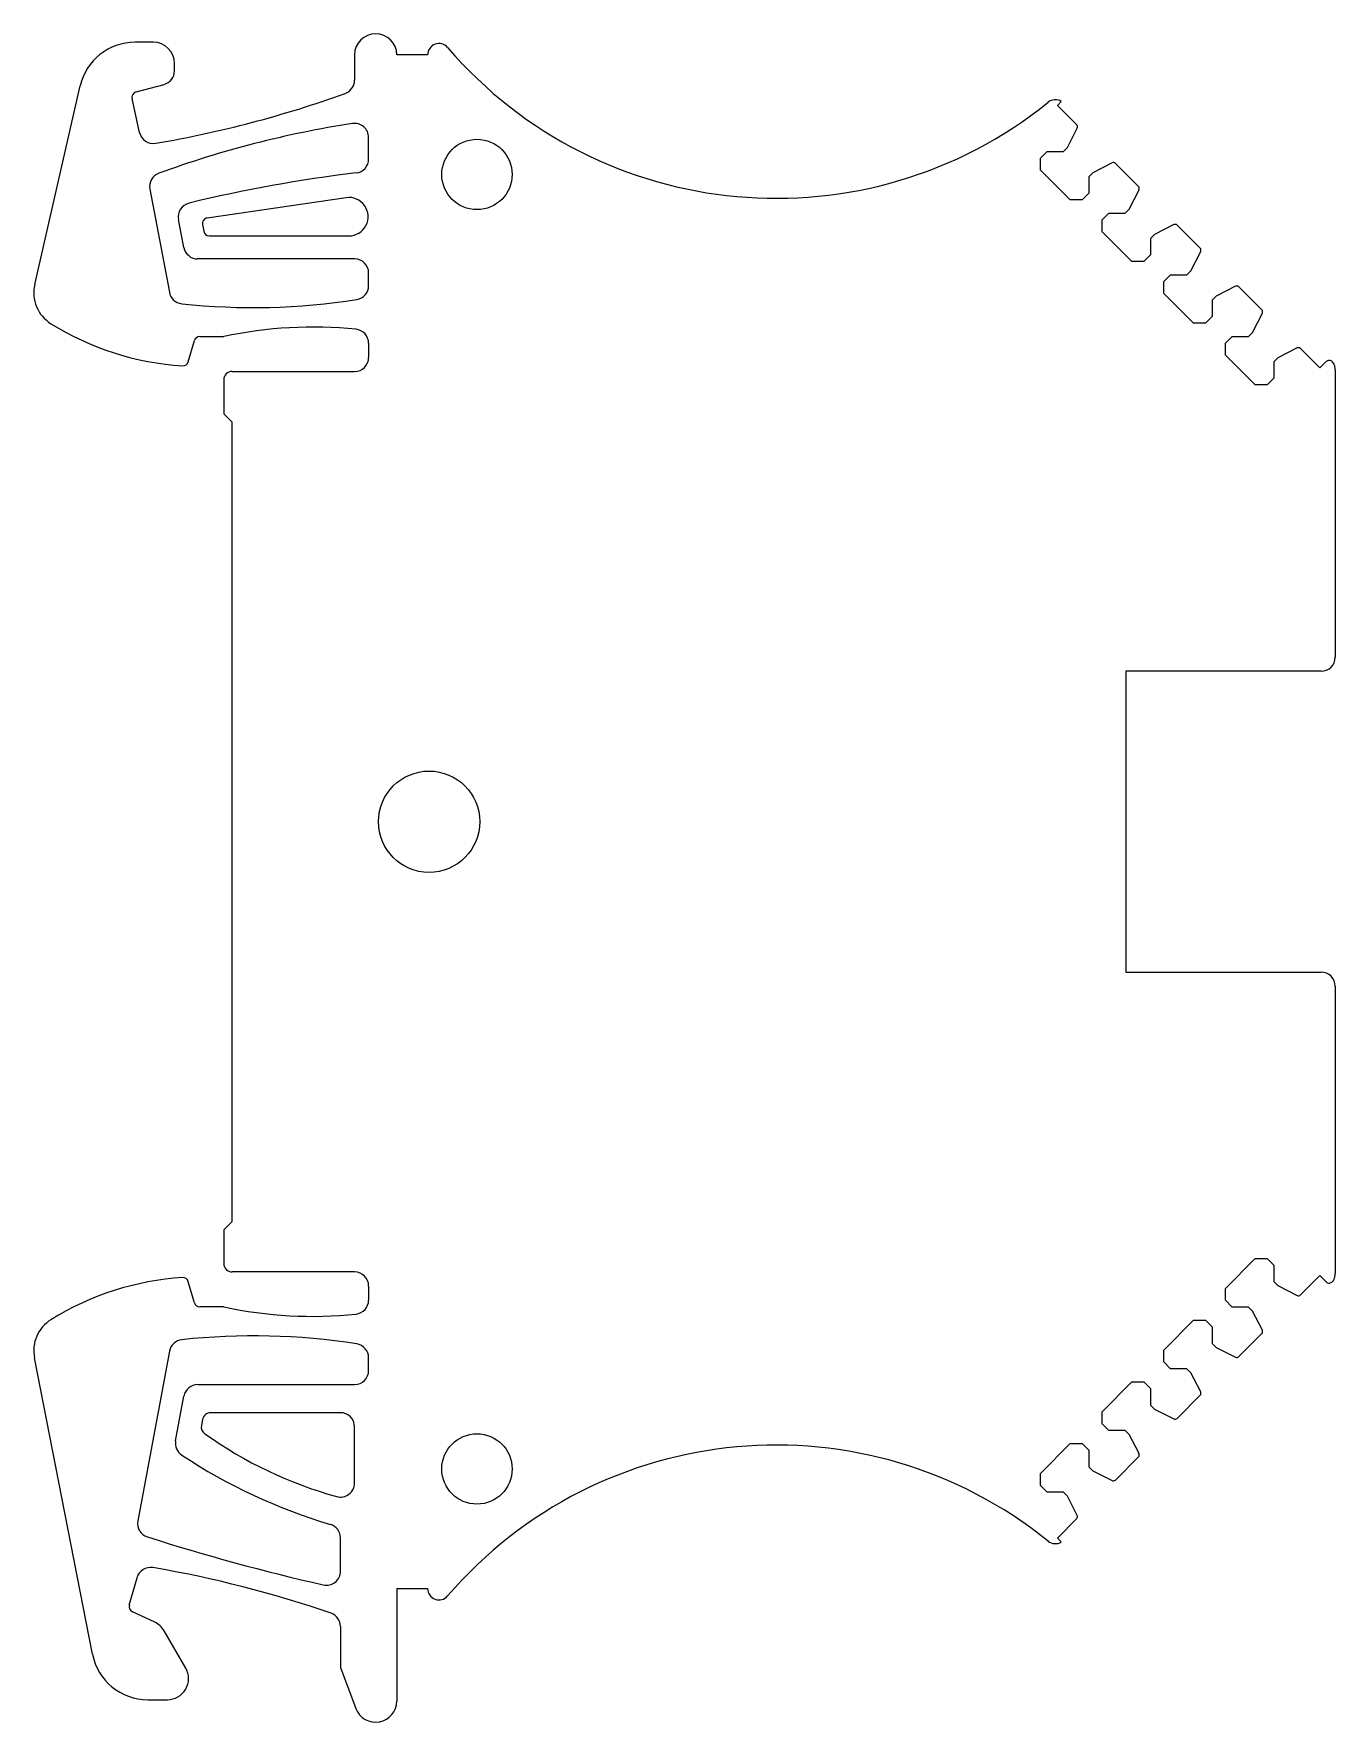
# Model space of a CAD drawing. Header units: millimetres. Extents: x 0 to 46.3, y 0 to 60.
import ezdxf

# ---------------------------------------------------------------- set-up
doc = ezdxf.new("R2010")
doc.units = ezdxf.units.MM

msp = doc.modelspace()

# ---------------------------------------------------------------- linework, layer by layer
at = {"color": 7, "linetype": 'Continuous', "lineweight": 25}
for p, q in [((4.25, 59.7), (3.6, 59.7)), ((5, 58.684), (5, 58.95)), ((11.4, 59.25), (11.4, 58.35)), ((13.997, 59.25), (12.9, 59.25)), ((3.636, 57.935), (4.63, 58.201)), ((0.033, 51.09), (1.651, 58.147)), ((3.762, 56.491), (3.492, 57.698)), ((36.376, 57.454), (36.516, 57.594)), ((37.066, 56.764), (36.376, 57.454)), ((36.736, 55.963), (37.085, 56.648)), ((11.9, 55.55), (11.9, 56.317)), ((35.772, 55.583), (36.011, 55.822)), ((36.011, 55.822), (36.594, 55.822)), ((36.594, 55.822), (36.736, 55.963)), ((35.772, 55.159), (35.772, 55.583)), ((38.322, 55.411), (37.637, 55.062)), ((39.259, 54.571), (38.437, 55.393)), ((36.833, 54.098), (35.772, 55.159)), ((37.637, 55.062), (37.496, 54.92)), ((37.496, 54.92), (37.496, 54.337)), ((4.127, 54.48), (4.82, 50.813)), ((11.102, 54.175), (6.162, 53.452)), ((37.257, 54.098), (36.833, 54.098)), ((37.496, 54.337), (37.257, 54.098)), ((38.928, 53.771), (39.277, 54.456)), ((5.333, 52.407), (5.145, 53.404)), ((37.964, 53.391), (38.203, 53.63)), ((38.203, 53.63), (38.786, 53.63)), ((38.786, 53.63), (38.928, 53.771)), ((5.994, 53.217), (6.039, 52.98)), ((6.235, 52.817), (11.2, 52.817)), ((37.964, 52.967), (37.964, 53.391)), ((39.025, 51.906), (37.964, 52.967)), ((39.829, 52.87), (39.688, 52.728)), ((40.514, 53.218), (39.829, 52.87)), ((41.451, 52.379), (40.629, 53.201)), ((39.688, 52.728), (39.688, 52.145)), ((41.12, 51.579), (41.469, 52.264)), ((11.4, 52), (5.824, 52)), ((39.449, 51.906), (39.025, 51.906)), ((39.688, 52.145), (39.449, 51.906)), ((11.9, 51.052), (11.9, 51.5)), ((40.156, 51.199), (40.395, 51.438)), ((40.156, 50.775), (40.156, 51.199)), ((40.395, 51.438), (40.978, 51.438)), ((40.978, 51.438), (41.12, 51.579)), ((42.706, 51.026), (42.021, 50.678)), ((43.643, 50.187), (42.821, 51.009)), ((41.217, 49.714), (40.156, 50.775)), ((42.021, 50.678), (41.88, 50.536)), ((41.88, 50.536), (41.88, 49.953)), ((41.88, 49.953), (41.641, 49.714)), ((43.312, 49.387), (43.661, 50.072)), ((5.9, 49.24), (6.75, 49.24)), ((41.641, 49.714), (41.217, 49.714)), ((42.348, 49.007), (42.587, 49.246)), ((42.587, 49.246), (43.17, 49.246)), ((43.17, 49.246), (43.312, 49.387)), ((5.493, 48.345), (5.708, 49.095)), ((11.9, 49), (11.9, 48.5)), ((42.348, 48.583), (42.348, 49.007)), ((44.898, 48.834), (44.213, 48.485)), ((45.705, 48.126), (45.014, 48.816)), ((7.05, 48), (11.4, 48)), ((43.409, 47.522), (42.348, 48.583)), ((44.213, 48.485), (44.072, 48.344)), ((44.072, 48.344), (44.072, 47.761)), ((45.928, 48.349), (45.705, 48.126)), ((46.25, 48.047), (46.25, 37.846)), ((6.75, 47.7), (6.75, 46.5)), ((43.833, 47.522), (43.409, 47.522)), ((44.072, 47.761), (43.833, 47.522)), ((6.75, 46.5), (7.051, 46.199)), ((7.049, 17.799), (7.051, 46.199)), ((45.75, 37.346), (38.811, 37.346)), ((38.811, 37.346), (38.811, 26.654)), ((38.811, 26.654), (45.75, 26.654)), ((46.25, 26.154), (46.25, 15.953)), ((7.049, 17.799), (6.75, 17.5)), ((6.75, 17.5), (6.75, 16.3)), ((42.348, 15.417), (43.409, 16.478)), ((43.409, 16.478), (43.833, 16.478)), ((43.833, 16.478), (44.072, 16.239)), ((44.072, 16.239), (44.072, 15.656)), ((5.708, 14.905), (5.493, 15.655)), ((11.4, 16), (7.05, 16)), ((44.072, 15.656), (44.213, 15.515)), ((45.014, 15.184), (45.705, 15.874)), ((45.705, 15.874), (45.928, 15.651)), ((11.9, 15.5), (11.9, 15)), ((42.348, 14.993), (42.348, 15.417)), ((44.213, 15.515), (44.898, 15.166)), ((6.75, 14.76), (5.9, 14.76)), ((42.587, 14.754), (42.348, 14.993)), ((43.17, 14.754), (42.587, 14.754)), ((43.312, 14.613), (43.17, 14.754)), ((43.661, 13.928), (43.312, 14.613)), ((40.156, 13.225), (41.217, 14.286)), ((41.217, 14.286), (41.641, 14.286)), ((41.641, 14.286), (41.88, 14.047)), ((41.88, 14.047), (41.88, 13.464)), ((42.821, 12.991), (43.643, 13.813)), ((40.156, 12.801), (40.156, 13.225)), ((41.88, 13.464), (42.021, 13.322)), ((42.021, 13.322), (42.706, 12.974)), ((2.088, 2.416), (0.024, 12.95)), ((4.82, 13.186), (3.698, 7.154)), ((11.9, 12.5), (11.9, 12.948)), ((40.395, 12.562), (40.156, 12.801)), ((5.829, 12), (11.4, 12)), ((37.964, 11.033), (39.025, 12.094)), ((39.025, 12.094), (39.449, 12.094)), ((39.449, 12.094), (39.688, 11.855)), ((40.978, 12.562), (40.395, 12.562)), ((41.12, 12.421), (40.978, 12.562)), ((41.469, 11.736), (41.12, 12.421)), ((5.042, 10.002), (5.338, 11.591)), ((39.688, 11.855), (39.688, 11.272)), ((40.629, 10.799), (41.451, 11.621)), ((10.9, 11), (6.291, 11)), ((37.964, 10.609), (37.964, 11.033)), ((39.688, 11.272), (39.829, 11.13)), ((39.829, 11.13), (40.514, 10.782)), ((5.996, 10.755), (5.958, 10.551)), ((11.4, 8.5), (11.4, 10.5)), ((38.203, 10.37), (37.964, 10.609)), ((38.786, 10.37), (38.203, 10.37)), ((38.928, 10.229), (38.786, 10.37)), ((39.277, 9.544), (38.928, 10.229)), ((35.772, 8.841), (36.833, 9.902)), ((36.833, 9.902), (37.257, 9.902)), ((37.257, 9.902), (37.496, 9.663)), ((37.496, 9.663), (37.496, 9.08)), ((37.496, 9.08), (37.637, 8.938)), ((38.437, 8.607), (39.259, 9.429)), ((35.772, 8.417), (35.772, 8.841)), ((36.011, 8.178), (35.772, 8.417)), ((37.637, 8.938), (38.322, 8.589)), ((36.594, 8.178), (36.011, 8.178)), ((36.736, 8.037), (36.594, 8.178)), ((37.085, 7.352), (36.736, 8.037)), ((36.376, 6.546), (37.068, 7.237)), ((10.9, 5.369), (10.9, 6.55)), ((36.516, 6.406), (36.376, 6.546)), ((3.396, 4.164), (3.669, 5.135)), ((12.9, 4.75), (13.997, 4.75)), ((12.9, 4.75), (12.9, 0.75)), ((4.301, 3.557), (3.504, 3.928)), ((5.4, 1.925), (4.634, 3.252)), ((10.9, 3.4), (10.9, 1.95)), ((10.9, 1.95), (11.448, 0.487)), ((4.05, 0.8), (4.75, 0.8))]:
    msp.add_line(p, q, dxfattribs=at)
for centre, radius in [((15.75, 55), 1.25), ((14.05, 32), 1.8), ((15.75, 9), 1.25)]:
    msp.add_circle(centre, radius, dxfattribs=at)
for centre, radius, start, end in [((12.15, 59.25), 0.75, 0.00001, 180), ((3.6, 57.7), 2, 89.99993, 167.08793), ((4.25, 58.95), 0.75, 0, 90), ((14.401, 59.25), 0.404, 40.68295, 179.99599), ((26.382, 69.549), 15.396, 220.6831, 308.89003), ((4.5, 58.684), 0.5, 284.99959, 0.00052), ((10.9, 58.35), 0.5, 289.73714, 0.00018), ((3.687, 57.741), 0.2, 105.00247, 192.61709), ((-2.439, 95.529), 40, 279.75003, 289.73708), ((36.302, 57.251), 0.404, 58.04582, 128.88652), ((4.25, 56.6), 0.5, 192.61626, 279.75033), ((16.769, 21.388), 35.839, 98.73902, 110.11144), ((11.4, 56.317), 0.5, 0.00026, 98.73885), ((36.996, 56.693), 0.0997, 333.00857, 45.02621), ((11.4, 55.55), 0.5, 276.7586, 0.00017), ((38.367, 55.318), 0.103, 47.0278, 115.8369), ((4.618, 54.573), 0.5, 110.11119, 190.70379), ((17.343, 5.401), 50, 96.75858, 103.68105), ((11.2, 53.5), 0.682, 269.99998, 98.32748), ((39.184, 54.501), 0.103, 334.16159, 42.96258), ((5.636, 53.496), 0.5, 103.68105, 190.704), ((6.191, 53.254), 0.2, 98.32744, 190.704), ((6.235, 53.017), 0.2, 190.704, 270), ((40.559, 53.126), 0.103, 47.04917, 115.87225), ((5.824, 52.5), 0.5, 190.704, 270), ((41.376, 52.309), 0.103, 334.13101, 42.94875), ((11.4, 51.5), 0.5, 0, 90), ((1.3, 50.8), 1.3, 167.08772, 238.04084), ((11.4, 51.052), 0.5, 278.97101, 359.99981), ((42.751, 50.934), 0.103, 47.05145, 115.86422), ((5.311, 50.906), 0.5, 190.70415, 263.77279), ((7.809, 73.798), 23.528, 263.77255, 278.97095), ((43.568, 50.117), 0.103, 334.16159, 42.96258), ((5.905, 58.181), 10, 238.04092, 266.46048), ((5.9, 49.04), 0.2, 90.00334, 163.97433), ((9.911, 34.577), 15, 84.10357, 102.16299), ((11.4, 49), 0.5, 0.00007, 84.10339), ((44.944, 48.746), 0.0997, 44.98478, 117.15081), ((5.3, 48.4), 0.2, 266.46021, 343.97463), ((7.05, 47.7), 0.3, 90, 180), ((11.4, 48.5), 0.5, 270, 0), ((46.037, 48.24), 0.154, 40.55883, 134.99965), ((45.847, 48.078), 0.404, 11.92467, 40.55843), ((45.5, 48.047), 0.75, 360, 8.7434), ((45.75, 37.846), 0.5, 270, 0), ((45.75, 26.154), 0.5, 0, 90), ((7.05, 16.3), 0.3, 180, 270), ((5.905, 5.819), 10, 93.53952, 121.9591), ((5.3, 15.6), 0.2, 16.02537, 93.53979), ((11.4, 15.5), 0.5, 0, 90), ((46.037, 15.76), 0.154, 225.00035, 319.44117), ((45.847, 15.922), 0.404, 319.44157, 348.07533), ((45.5, 15.953), 0.75, 351.2566, 360), ((11.4, 15), 0.5, 275.8966, 359.99993), ((44.944, 15.255), 0.1, 243.00097, 315.00392), ((5.9, 14.96), 0.2, 196.02567, 269.99666), ((9.911, 29.423), 15, 257.83701, 275.89642), ((1.3, 13.2), 1.3, 121.95904, 191.08053), ((43.568, 13.883), 0.103, 317.04722, 25.86572), ((5.312, 13.094), 0.5, 96.2261, 169.46103), ((7.809, -9.798), 23.528, 81.02903, 96.22587), ((11.4, 12.948), 0.5, 359.99997, 81.02903), ((42.751, 13.066), 0.103, 244.13578, 312.94855), ((5.829, 11.5), 0.5, 90, 169.46081), ((11.4, 12.5), 0.5, 270, 0), ((41.376, 11.691), 0.103, 317.05124, 25.869), ((6.291, 10.7), 0.3, 90, 169.46081), ((10.9, 10.5), 0.5, 0, 90), ((6.253, 10.496), 0.3, 169.46081, 234.55694), ((14.777, 22.472), 15, 234.55693, 254.49237), ((40.559, 10.874), 0.103, 244.16137, 312.96231), ((5.533, 9.911), 0.5, 169.46081, 236.61715), ((26.382, -5.549), 15.396, 51.10998, 139.31689), ((16.263, 26.194), 20, 236.61716, 253.38217), ((39.184, 9.499), 0.103, 317.05151, 25.86921), ((10.9, 8.5), 0.5, 254.49271, 359.99988), ((38.367, 8.682), 0.103, 244.13264, 312.95799), ((36.992, 7.307), 0.103, 317.27625, 25.87357), ((4.19, 7.062), 0.5, 169.4611, 252.29603), ((10.4, 6.55), 0.5, 0.00009, 73.38179), ((27.031, 78.616), 75.611, 252.29569, 257.20753), ((36.302, 6.749), 0.404, 231.11324, 301.95418), ((4.15, 5), 0.5, 80.32649, 164.32196), ((-2.488, -33.938), 40, 70.95639, 80.32496), ((10.4, 5.369), 0.5, 257.20787, 359.99963), ((14.401, 4.75), 0.404, 180.00309, 319.31741), ((3.589, 4.109), 0.2, 164.32214, 244.99844), ((10.4, 3.4), 0.5, 359.99982, 70.95633), ((3.984, 2.877), 0.75, 30.00009, 64.99956), ((4.05, 2.8), 2, 191.08041, 270.0001), ((4.75, 1.55), 0.75, 269.99993, 30.00037), ((12.15, 0.75), 0.75, 200.52415, 359.99781)]:
    msp.add_arc(centre, radius, start, end, dxfattribs=at)

doc.saveas('drawing.dxf')
